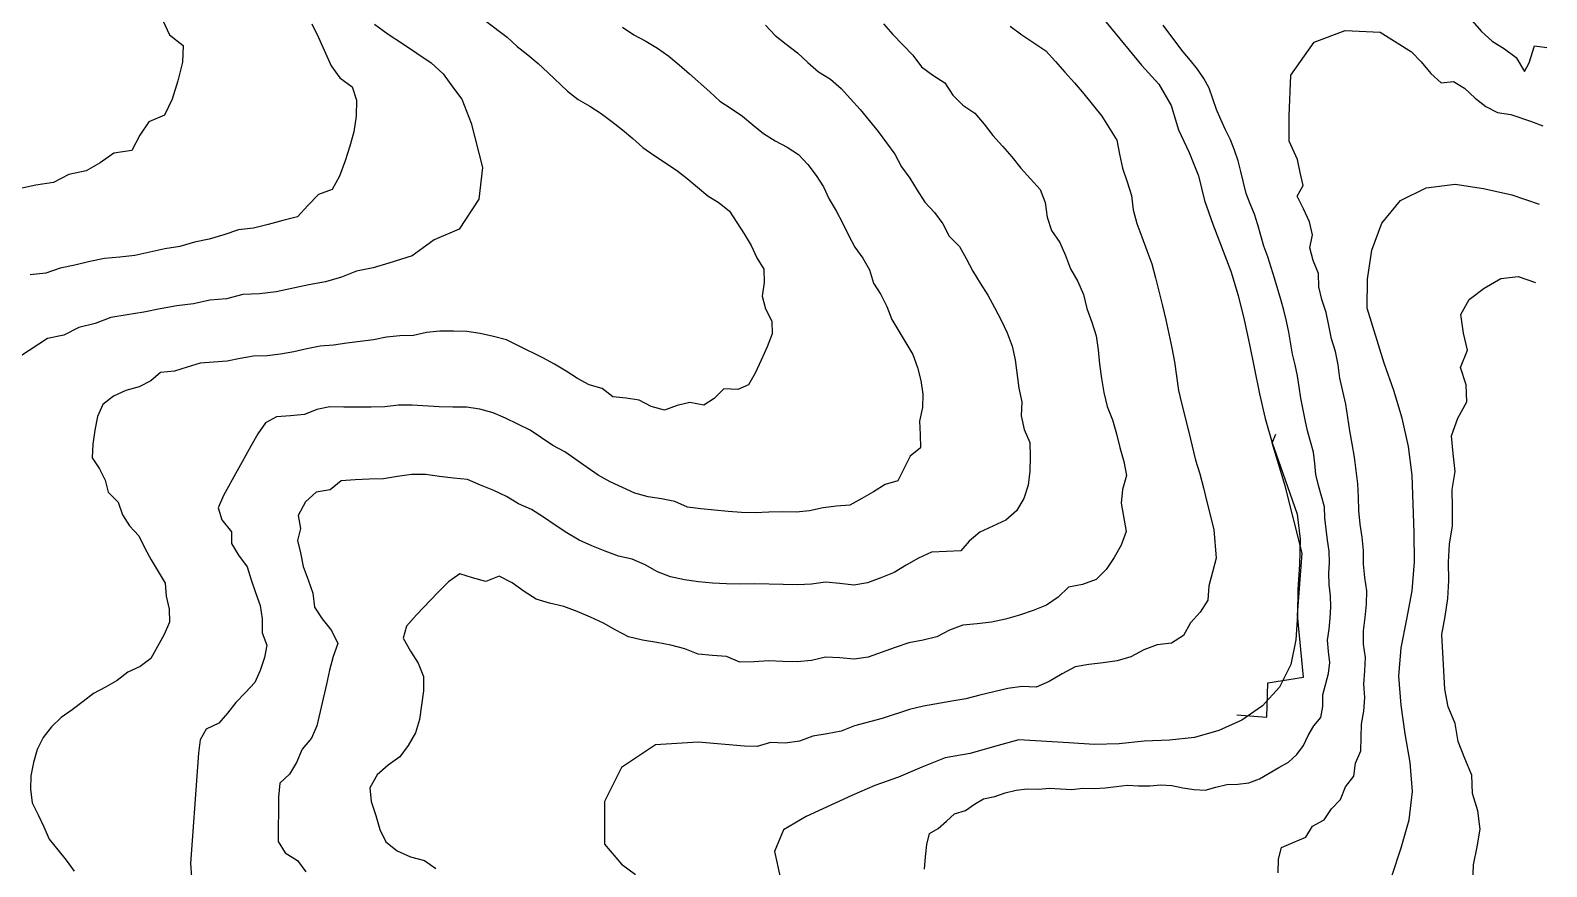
# Model space of a CAD drawing. Extents: x 2403 to 3303, y 1591 to 2515.
# Drawn here: x 2799.7 to 3297.1, y 1864.9 to 2139.1 of the extents above; entities that cross this region are included whole.
import ezdxf

# ---------------------------------------------------------------- set-up
doc = ezdxf.new("R2010")
doc.units = 0
doc.header["$MEASUREMENT"] = 0
doc.layers.add('TOPO', color=7, linetype='CONTINUOUS')

msp = doc.modelspace()

# ---------------------------------------------------------------- linework, layer by layer
at = {"layer": 'TOPO', "color": 0}
for p, q in [((3148.458, 2146.87, 460), (3164.198, 2127.703, 460)), ((2843.248, 2142.382, 540), (2845.423, 2137.694, 540)), ((2892.043, 2141.292, 530), (2894.249, 2136.769, 530)), ((2912.567, 2141.123, 520), (2917.072, 2137.921, 520)), ((2949.073, 2142.238, 510), (2956.154, 2136.871, 510)), ((2993.907, 2140.137, 500), (2997.696, 2137.688, 500)), ((3040.886, 2140.876, 490), (3044.067, 2137.484, 490)), ((3079.602, 2141.304, 480), (3082.675, 2137.751, 480)), ((3121.126, 2140.485, 470), (3124.939, 2137.714, 470)), ((3173.487, 2137.918, 450), (3171.272, 2140.839, 450)), ((3220.838, 2135.315, 440), (3231.019, 2139.133, 440)), ((3231.019, 2139.133, 440), (3242.473, 2138.497, 440)), ((3272.501, 2142.358, 450), (3275.677, 2138.799, 450)), ((3275.677, 2138.799, 450), (3279.164, 2135.547, 450)), ((2845.423, 2137.694, 540), (2849.895, 2134.131, 540)), ((2849.895, 2134.131, 540), (2849.688, 2128.666, 540)), ((2894.249, 2136.769, 530), (2898.374, 2127.559, 530)), ((2917.072, 2137.921, 520), (2921.759, 2134.82, 520)), ((2921.759, 2134.82, 520), (2931.195, 2128.471, 520)), ((2956.154, 2136.871, 510), (2959.376, 2133.841, 510)), ((2959.376, 2133.841, 510), (2962.891, 2131.159, 510)), ((2997.696, 2137.688, 500), (3001.651, 2135.599, 500)), ((3001.651, 2135.599, 500), (3005.455, 2133.254, 500)), ((3044.067, 2137.484, 490), (3047.645, 2134.571, 490)), ((3047.645, 2134.571, 490), (3051.341, 2131.782, 490)), ((3082.675, 2137.751, 480), (3089.207, 2130.954, 480)), ((3124.939, 2137.714, 470), (3132.757, 2132.376, 470)), ((3177.905, 2132.068, 450), (3173.487, 2137.918, 450)), ((3213.202, 2124.498, 440), (3220.838, 2135.315, 440)), ((3242.473, 2138.497, 440), (3252.786, 2132.151, 440)), ((3279.164, 2135.547, 450), (3283.206, 2133.094, 450)), ((3291.363, 2128.49, 450), (3293.032, 2134.037, 450)), ((3293.032, 2134.037, 450), (3297.076, 2133.559, 450)), ((2849.688, 2128.666, 540), (2848.082, 2122.644, 540)), ((2962.891, 2131.159, 510), (2966.277, 2128.316, 510)), ((3005.455, 2133.254, 500), (3009.141, 2130.709, 500)), ((3009.141, 2130.709, 500), (3012.595, 2127.885, 500)), ((3051.341, 2131.782, 490), (3054.745, 2128.622, 490)), ((3054.745, 2128.622, 490), (3058.259, 2125.583, 490)), ((3089.207, 2130.954, 480), (3092.064, 2127.161, 480)), ((3132.757, 2132.376, 470), (3135.926, 2128.927, 470)), ((3135.926, 2128.927, 470), (3139.069, 2125.417, 470)), ((3180.222, 2129.229, 450), (3177.905, 2132.068, 450)), ((3182.599, 2126.438, 450), (3180.222, 2129.229, 450)), ((3252.786, 2132.151, 440), (3255.948, 2128.796, 440)), ((3255.948, 2128.796, 440), (3259.13, 2125.026, 440)), ((3283.206, 2133.094, 450), (3287.073, 2130.208, 450)), ((3287.073, 2130.208, 450), (3289.793, 2125.692, 450)), ((2898.374, 2127.559, 530), (2901.198, 2123.606, 530)), ((2931.195, 2128.471, 520), (2935.109, 2124.844, 520)), ((2935.109, 2124.844, 520), (2938.558, 2120.21, 520)), ((2966.277, 2128.316, 510), (2969.504, 2125.277, 510)), ((2969.504, 2125.277, 510), (2975.945, 2119.192, 510)), ((3012.595, 2127.885, 500), (3015.897, 2124.875, 500)), ((3015.897, 2124.875, 500), (3022.602, 2118.969, 500)), ((3058.259, 2125.583, 490), (3062.224, 2123.181, 490)), ((3092.064, 2127.161, 480), (3095.8, 2124.405, 480)), ((3095.8, 2124.405, 480), (3099.704, 2121.886, 480)), ((3139.069, 2125.417, 470), (3142.243, 2121.939, 470)), ((3164.198, 2127.703, 460), (3169.844, 2121.552, 460)), ((3184.641, 2123.392, 450), (3182.599, 2126.438, 450)), ((3212.565, 2111.135, 440), (3213.202, 2124.498, 440)), ((3259.13, 2125.026, 440), (3262.48, 2121.977, 440)), ((3289.793, 2125.692, 450), (3291.363, 2128.49, 450)), ((2848.082, 2122.644, 540), (2846.209, 2116.634, 540)), ((2901.198, 2123.606, 530), (2905.325, 2120.665, 530)), ((2905.325, 2120.665, 530), (2906.731, 2116.213, 530)), ((2938.558, 2120.21, 520), (2941.31, 2116.541, 520)), ((2975.945, 2119.192, 510), (2979.397, 2116.469, 510)), ((3022.602, 2118.969, 500), (3025.862, 2115.938, 500)), ((3062.224, 2123.181, 490), (3065.631, 2120.074, 490)), ((3065.631, 2120.074, 490), (3068.783, 2116.639, 490)), ((3099.704, 2121.886, 480), (3102.286, 2117.9, 480)), ((3142.243, 2121.939, 470), (3145.22, 2118.291, 470)), ((3169.844, 2121.552, 460), (3173.906, 2114.54, 460)), ((3186.384, 2120.161, 450), (3184.641, 2123.392, 450)), ((3187.597, 2116.709, 450), (3186.384, 2120.161, 450)), ((3262.48, 2121.977, 440), (3266.571, 2122.39, 440)), ((3266.571, 2122.39, 440), (3270.169, 2120.171, 440)), ((3270.169, 2120.171, 440), (3273.573, 2116.898, 440)), ((2846.209, 2116.634, 540), (2843.754, 2111.281, 540)), ((2906.731, 2116.213, 530), (2906.601, 2111.003, 530)), ((2941.31, 2116.541, 520), (2944.291, 2108.745, 520)), ((2979.397, 2116.469, 510), (2983.258, 2114.303, 510)), ((2983.258, 2114.303, 510), (2986.952, 2111.872, 510)), ((3025.862, 2115.938, 500), (3029.636, 2113.527, 500)), ((3068.783, 2116.639, 490), (3071.871, 2113.143, 490)), ((3102.286, 2117.9, 480), (3105.591, 2114.615, 480)), ((3105.591, 2114.615, 480), (3109.546, 2111.99, 480)), ((3145.22, 2118.291, 470), (3151.197, 2111.028, 470)), ((3173.906, 2114.54, 460), (3176.273, 2106.559, 460)), ((3188.79, 2113.243, 450), (3187.597, 2116.709, 450)), ((3273.573, 2116.898, 440), (3277.121, 2114.189, 440)), ((3277.121, 2114.189, 440), (3280.944, 2112.237, 440)), ((2838.659, 2109.108, 540), (2835.604, 2104.74, 540)), ((2843.754, 2111.281, 540), (2838.659, 2109.108, 540)), ((2906.601, 2111.003, 530), (2905.886, 2105.914, 530)), ((2944.291, 2108.745, 520), (2948.03, 2094.208, 520)), ((2986.952, 2111.872, 510), (2990.499, 2109.228, 510)), ((2990.499, 2109.228, 510), (2993.984, 2106.504, 510)), ((3029.636, 2113.527, 500), (3033.365, 2111.055, 500)), ((3033.365, 2111.055, 500), (3036.739, 2108.125, 500)), ((3071.871, 2113.143, 490), (3074.866, 2109.594, 490)), ((3074.866, 2109.594, 490), (3077.77, 2105.981, 490)), ((3109.546, 2111.99, 480), (3112.548, 2108.423, 480)), ((3151.197, 2111.028, 470), (3156.066, 2103.168, 470)), ((3190.222, 2109.868, 450), (3188.79, 2113.243, 450)), ((3191.751, 2106.536, 450), (3190.222, 2109.868, 450)), ((3212.565, 2102.862, 440), (3212.565, 2111.135, 440)), ((3280.944, 2112.237, 440), (3285.315, 2111.551, 440)), ((3285.315, 2111.551, 440), (3291.774, 2109.404, 440)), ((3291.774, 2109.404, 440), (3295.866, 2107.871, 440)), ((2835.604, 2104.74, 540), (2833.076, 2099.761, 540)), ((2905.886, 2105.914, 530), (2904.569, 2101.137, 530)), ((2993.984, 2106.504, 510), (2997.363, 2103.65, 510)), ((3036.739, 2108.125, 500), (3040.255, 2105.361, 500)), ((3040.255, 2105.361, 500), (3043.993, 2102.915, 500)), ((3077.77, 2105.981, 490), (3083.284, 2098.505, 490)), ((3112.548, 2108.423, 480), (3115.417, 2104.679, 480)), ((3115.417, 2104.679, 480), (3118.602, 2101.21, 480)), ((3176.273, 2106.559, 460), (3179.844, 2099.084, 460)), ((3193.33, 2103.228, 450), (3191.751, 2106.536, 450)), ((2827.156, 2098.861, 540), (2822.625, 2095.748, 540)), ((2833.076, 2099.761, 540), (2827.156, 2098.861, 540)), ((2904.569, 2101.137, 530), (2903.013, 2096.327, 530)), ((2997.363, 2103.65, 510), (3000.665, 2100.71, 510)), ((3000.665, 2100.71, 510), (3004.282, 2098.172, 510)), ((3043.993, 2102.915, 500), (3047.957, 2100.802, 500)), ((3047.957, 2100.802, 500), (3051.729, 2098.444, 500)), ((3118.602, 2101.21, 480), (3121.651, 2097.62, 480)), ((3156.066, 2103.168, 470), (3156.997, 2098.524, 470)), ((3179.844, 2099.084, 460), (3182.897, 2091.452, 460)), ((3194.717, 2099.835, 450), (3193.33, 2103.228, 450)), ((3195.901, 2096.367, 450), (3194.717, 2099.835, 450)), ((3215.35, 2096.758, 440), (3212.565, 2102.862, 440)), ((2822.625, 2095.748, 540), (2818.004, 2093.056, 540)), ((2903.013, 2096.327, 530), (2901.127, 2091.371, 530)), ((2948.03, 2094.208, 520), (2946.813, 2083.75, 520)), ((3004.282, 2098.172, 510), (3011.663, 2093.289, 510)), ((3051.729, 2098.444, 500), (3054.75, 2095.159, 500)), ((3054.75, 2095.159, 500), (3057.437, 2091.592, 500)), ((3083.284, 2098.505, 490), (3085.468, 2094.419, 490)), ((3085.468, 2094.419, 490), (3088.246, 2090.695, 490)), ((3121.651, 2097.62, 480), (3124.62, 2093.977, 480)), ((3124.62, 2093.977, 480), (3127.731, 2090.422, 480)), ((3156.997, 2098.524, 470), (3157.967, 2093.915, 470)), ((3157.967, 2093.915, 470), (3159.503, 2089.502, 470)), ((3196.818, 2092.819, 450), (3195.901, 2096.367, 450)), ((3216.199, 2092.51, 440), (3215.35, 2096.758, 440)), ((2807.288, 2089.308, 540), (2801.59, 2088.346, 540)), ((2812.4, 2091.874, 540), (2807.288, 2089.308, 540)), ((2818.004, 2093.056, 540), (2812.4, 2091.874, 540)), ((2901.127, 2091.371, 530), (2898.718, 2086.966, 530)), ((3011.663, 2093.289, 510), (3015.129, 2090.547, 510)), ((3015.129, 2090.547, 510), (3018.529, 2087.716, 510)), ((3057.437, 2091.592, 500), (3059.91, 2087.882, 500)), ((3088.246, 2090.695, 490), (3090.637, 2086.742, 490)), ((3127.731, 2090.422, 480), (3130.981, 2086.976, 480)), ((3159.503, 2089.502, 470), (3160.869, 2085.018, 470)), ((3182.897, 2091.452, 460), (3184.855, 2083.403, 460)), ((3198.568, 2085.703, 450), (3196.818, 2092.819, 450)), ((3217.239, 2088.224, 440), (3216.199, 2092.51, 440)), ((2801.59, 2088.346, 540), (2795.949, 2087.207, 540)), ((2894.283, 2085.309, 530), (2890.805, 2081.753, 530)), ((2898.718, 2086.966, 530), (2894.283, 2085.309, 530)), ((3018.529, 2087.716, 510), (3021.927, 2084.88, 510)), ((3021.927, 2084.88, 510), (3025.713, 2082.553, 510)), ((3059.91, 2087.882, 500), (3061.777, 2083.805, 500)), ((3090.637, 2086.742, 490), (3093.11, 2082.825, 490)), ((3130.981, 2086.976, 480), (3132.639, 2082.672, 480)), ((3160.869, 2085.018, 470), (3161.441, 2080.338, 470)), ((3199.814, 2082.255, 450), (3198.568, 2085.703, 450)), ((3215.22, 2084.802, 440), (3217.239, 2088.224, 440)), ((3217.321, 2080.634, 440), (3215.22, 2084.802, 440)), ((3249.142, 2083.304, 430), (3257.554, 2087.56, 430)), ((3257.554, 2087.56, 430), (3267.016, 2088.735, 430)), ((3267.016, 2088.735, 430), (3276.404, 2087.236, 430)), ((3276.404, 2087.236, 430), (3285.69, 2085.228, 430)), ((3285.69, 2085.228, 430), (3294.657, 2082.184, 430)), ((2890.805, 2081.753, 530), (2887.399, 2077.997, 530)), ((2946.813, 2083.75, 520), (2940.416, 2073.904, 520)), ((3025.713, 2082.553, 510), (3029.09, 2079.877, 510)), ((3029.09, 2079.877, 510), (3031.445, 2076.1, 510)), ((3061.777, 2083.805, 500), (3064.046, 2079.974, 500)), ((3064.046, 2079.974, 500), (3066.163, 2076.055, 500)), ((3093.11, 2082.825, 490), (3096.334, 2079.426, 490)), ((3096.334, 2079.426, 490), (3099.073, 2075.741, 490)), ((3132.639, 2082.672, 480), (3133.254, 2077.917, 480)), ((3161.441, 2080.338, 470), (3162.668, 2075.816, 470)), ((3184.855, 2083.403, 460), (3187.581, 2075.599, 460)), ((3201.218, 2078.864, 450), (3199.814, 2082.255, 450)), ((3219.301, 2076.334, 440), (3217.321, 2080.634, 440)), ((3243.059, 2075.922, 430), (3249.142, 2083.304, 430)), ((2872.902, 2074.24, 530), (2867.964, 2073.681, 530)), ((2877.737, 2075.5, 530), (2872.902, 2074.24, 530)), ((2882.566, 2076.835, 530), (2877.737, 2075.5, 530)), ((2887.399, 2077.997, 530), (2882.566, 2076.835, 530)), ((2940.416, 2073.904, 520), (2932.138, 2070.45, 520)), ((3031.445, 2076.1, 510), (3033.905, 2072.374, 510)), ((3066.163, 2076.055, 500), (3068.036, 2071.982, 500)), ((3099.073, 2075.741, 490), (3101.124, 2071.635, 490)), ((3133.254, 2077.917, 480), (3134.703, 2073.552, 480)), ((3162.668, 2075.816, 470), (3164.305, 2071.388, 470)), ((3187.581, 2075.599, 460), (3193.439, 2060.134, 460)), ((3202.369, 2075.394, 450), (3201.218, 2078.864, 450)), ((3204.297, 2068.331, 450), (3202.369, 2075.394, 450)), ((3220.297, 2072.06, 440), (3219.301, 2076.334, 440)), ((3239.756, 2067.028, 430), (3243.059, 2075.922, 430)), ((2853.53, 2069.727, 530), (2848.727, 2068.322, 530)), ((2858.415, 2070.696, 530), (2853.53, 2069.727, 530)), ((2863.204, 2072.132, 530), (2858.415, 2070.696, 530)), ((2867.964, 2073.681, 530), (2863.204, 2072.132, 530)), ((2932.138, 2070.45, 520), (2925.029, 2065.176, 520)), ((3033.905, 2072.374, 510), (3036.141, 2068.578, 510)), ((3068.036, 2071.982, 500), (3070.194, 2068.058, 500)), ((3101.124, 2071.635, 490), (3104.45, 2068.325, 490)), ((3134.703, 2073.552, 480), (3137.347, 2069.589, 480)), ((3137.347, 2069.589, 480), (3139.288, 2065.31, 480)), ((3164.305, 2071.388, 470), (3165.93, 2066.957, 470)), ((3219.372, 2067.852, 440), (3220.297, 2072.06, 440)), ((2824.093, 2064.351, 530), (2819.235, 2063.347, 530)), ((2829.092, 2064.739, 530), (2824.093, 2064.351, 530)), ((2834.065, 2065.295, 530), (2829.092, 2064.739, 530)), ((2838.94, 2066.385, 530), (2834.065, 2065.295, 530)), ((2843.804, 2067.524, 530), (2838.94, 2066.385, 530)), ((2848.727, 2068.322, 530), (2843.804, 2067.524, 530)), ((2925.029, 2065.176, 520), (2917.271, 2062.846, 520)), ((3036.141, 2068.578, 510), (3037.991, 2064.562, 510)), ((3037.991, 2064.562, 510), (3040.366, 2060.795, 510)), ((3070.194, 2068.058, 500), (3072.806, 2064.436, 500)), ((3072.806, 2064.436, 500), (3074.949, 2060.579, 500)), ((3104.45, 2068.325, 490), (3106.649, 2064.283, 490)), ((3106.649, 2064.283, 490), (3108.873, 2060.211, 490)), ((3139.288, 2065.31, 480), (3140.926, 2060.902, 480)), ((3165.93, 2066.957, 470), (3167.541, 2062.533, 470)), ((3205.622, 2064.911, 450), (3204.297, 2068.331, 450)), ((3206.758, 2061.426, 450), (3205.622, 2064.911, 450)), ((3220.455, 2063.676, 440), (3219.372, 2067.852, 440)), ((3238.278, 2057.595, 430), (3239.756, 2067.028, 430)), ((2804.784, 2059.501, 530), (2799.691, 2058.937, 530)), ((2809.472, 2061.158, 530), (2804.784, 2059.501, 530)), ((2814.386, 2062.133, 530), (2809.472, 2061.158, 530)), ((2819.235, 2063.347, 530), (2814.386, 2062.133, 530)), ((2906.684, 2060.131, 520), (2901.783, 2058.181, 520)), ((2912.188, 2061.278, 520), (2906.684, 2060.131, 520)), ((2917.271, 2062.846, 520), (2912.188, 2061.278, 520)), ((3040.366, 2060.795, 510), (3040.428, 2056.498, 510)), ((3074.949, 2060.579, 500), (3076.298, 2056.235, 500)), ((3108.873, 2060.211, 490), (3111.319, 2056.265, 490)), ((3140.926, 2060.902, 480), (3143.262, 2056.791, 480)), ((3167.541, 2062.533, 470), (3168.752, 2057.984, 470)), ((3193.439, 2060.134, 460), (3195.886, 2052.239, 460)), ((3207.8, 2057.912, 450), (3206.758, 2061.426, 450)), ((3222.187, 2059.466, 440), (3220.455, 2063.676, 440)), ((3222.375, 2055.092, 440), (3222.187, 2059.466, 440)), ((2891.056, 2055.732, 520), (2880.333, 2053.357, 520)), ((2896.558, 2056.646, 520), (2891.056, 2055.732, 520)), ((2901.783, 2058.181, 520), (2896.558, 2056.646, 520)), ((3040.428, 2056.498, 510), (3039.762, 2051.996, 510)), ((3076.298, 2056.235, 500), (3078.689, 2052.54, 500)), ((3111.319, 2056.265, 490), (3113.744, 2052.308, 490)), ((3143.262, 2056.791, 480), (3145.192, 2052.531, 480)), ((3168.752, 2057.984, 470), (3171.027, 2048.837, 470)), ((3209.84, 2050.871, 450), (3207.8, 2057.912, 450)), ((3223.288, 2050.838, 440), (3222.375, 2055.092, 440)), ((3238.167, 2048.084, 430), (3238.278, 2057.595, 430)), ((3271.617, 2050.924, 420), (3276.623, 2054.613, 420)), ((3276.623, 2054.613, 420), (3282.037, 2057.725, 420)), ((3282.037, 2057.725, 420), (3287.725, 2058.456, 420)), ((3287.725, 2058.456, 420), (3293.448, 2056.496, 420)), ((2853.24, 2049.441, 520), (2847.768, 2048.841, 520)), ((2858.59, 2050.667, 520), (2853.24, 2049.441, 520)), ((2864.081, 2051.147, 520), (2858.59, 2050.667, 520)), ((2869.393, 2052.511, 520), (2864.081, 2051.147, 520)), ((2874.882, 2052.783, 520), (2869.393, 2052.511, 520)), ((2880.333, 2053.357, 520), (2874.882, 2052.783, 520)), ((3039.762, 2051.996, 510), (3040.858, 2047.798, 510)), ((3078.689, 2052.54, 500), (3080.634, 2048.546, 500)), ((3113.744, 2052.308, 490), (3116.005, 2048.255, 490)), ((3145.192, 2052.531, 480), (3146.266, 2047.936, 480)), ((3195.886, 2052.239, 460), (3197.909, 2044.223, 460)), ((3210.907, 2047.365, 450), (3209.84, 2050.871, 450)), ((3224.778, 2046.649, 440), (3223.288, 2050.838, 440)), ((3268.933, 2045.929, 420), (3271.617, 2050.924, 420)), ((2826.149, 2044.983, 520), (2820.98, 2043.068, 520)), ((2831.55, 2045.862, 520), (2826.149, 2044.983, 520)), ((2836.986, 2046.704, 520), (2831.55, 2045.862, 520)), ((2842.364, 2047.851, 520), (2836.986, 2046.704, 520)), ((2847.768, 2048.841, 520), (2842.364, 2047.851, 520)), ((3040.858, 2047.798, 510), (3042.99, 2043.785, 510)), ((3080.634, 2048.546, 500), (3082.309, 2044.362, 500)), ((3082.309, 2044.362, 500), (3084.595, 2040.524, 500)), ((3116.005, 2048.255, 490), (3118.168, 2044.148, 490)), ((3118.168, 2044.148, 490), (3120.11, 2039.938, 490)), ((3146.266, 2047.936, 480), (3147.869, 2043.512, 480)), ((3171.027, 2048.837, 470), (3172.186, 2044.274, 470)), ((3172.186, 2044.274, 470), (3173.159, 2039.664, 470)), ((3197.909, 2044.223, 460), (3199.61, 2036.132, 460)), ((3211.792, 2043.81, 450), (3210.907, 2047.365, 450)), ((3225.579, 2042.314, 440), (3224.778, 2046.649, 440)), ((3243.826, 2030.024, 430), (3238.167, 2048.084, 430)), ((3269.765, 2039.834, 420), (3268.933, 2045.929, 420)), ((2810.725, 2039.225, 520), (2805.352, 2038.058, 520)), ((2815.677, 2041.658, 520), (2810.725, 2039.225, 520)), ((2820.98, 2043.068, 520), (2815.677, 2041.658, 520)), ((2929.698, 2040.061, 510), (2925.388, 2039.037, 510)), ((2934.081, 2040.472, 510), (2929.698, 2040.061, 510)), ((2938.517, 2040.461, 510), (2934.081, 2040.472, 510)), ((2942.954, 2040.447, 510), (2938.517, 2040.461, 510)), ((2947.299, 2039.778, 510), (2942.954, 2040.447, 510)), ((2951.605, 2038.709, 510), (2947.299, 2039.778, 510)), ((3043.057, 2039.626, 510), (3041.397, 2035.338, 510)), ((3042.99, 2043.785, 510), (3043.057, 2039.626, 510)), ((3084.595, 2040.524, 500), (3086.909, 2036.704, 500)), ((3120.11, 2039.938, 490), (3121.717, 2035.582, 490)), ((3147.869, 2043.512, 480), (3149.282, 2039.028, 480)), ((3173.159, 2039.664, 470), (3174.147, 2035.057, 470)), ((3212.499, 2040.213, 450), (3211.792, 2043.81, 450)), ((3213.762, 2032.993, 450), (3212.499, 2040.213, 450)), ((3226.497, 2038.025, 440), (3225.579, 2042.314, 440)), ((3271.095, 2034.225, 420), (3269.765, 2039.834, 420)), ((2805.352, 2038.058, 520), (2796.482, 2032.309, 520)), ((2890.441, 2034.665, 510), (2886.111, 2033.767, 510)), ((2894.771, 2035.589, 510), (2890.441, 2034.665, 510)), ((2899.18, 2035.906, 510), (2894.771, 2035.589, 510)), ((2903.539, 2036.54, 510), (2899.18, 2035.906, 510)), ((2912.255, 2037.659, 510), (2903.539, 2036.54, 510)), ((2916.591, 2038.561, 510), (2912.255, 2037.659, 510)), ((2920.971, 2038.998, 510), (2916.591, 2038.561, 510)), ((2925.388, 2039.037, 510), (2920.971, 2038.998, 510)), ((2955.886, 2037.663, 510), (2951.605, 2038.709, 510)), ((2959.848, 2035.709, 510), (2955.886, 2037.663, 510)), ((2967.788, 2031.772, 510), (2959.848, 2035.709, 510)), ((3041.397, 2035.338, 510), (3039.478, 2031.038, 510)), ((3086.909, 2036.704, 500), (3089.148, 2032.834, 500)), ((3121.717, 2035.582, 490), (3122.698, 2031.059, 490)), ((3149.282, 2039.028, 480), (3150.009, 2034.373, 480)), ((3150.009, 2034.373, 480), (3150.428, 2029.684, 480)), ((3174.147, 2035.057, 470), (3174.956, 2030.42, 470)), ((3199.61, 2036.132, 460), (3202.899, 2019.927, 460)), ((3227.765, 2033.807, 440), (3226.497, 2038.025, 440)), ((3268.802, 2028.604, 420), (3271.095, 2034.225, 420)), ((2855.399, 2029.967, 510), (2851.213, 2028.753, 510)), ((2859.853, 2030.314, 510), (2855.399, 2029.967, 510)), ((2864.271, 2030.708, 510), (2859.853, 2030.314, 510)), ((2868.612, 2031.504, 510), (2864.271, 2030.708, 510)), ((2872.943, 2032.323, 510), (2868.612, 2031.504, 510)), ((2877.372, 2032.457, 510), (2872.943, 2032.323, 510)), ((2881.765, 2032.923, 510), (2877.372, 2032.457, 510)), ((2886.111, 2033.767, 510), (2881.765, 2032.923, 510)), ((2971.678, 2029.674, 510), (2967.788, 2031.772, 510)), ((2975.489, 2027.424, 510), (2971.678, 2029.674, 510)), ((3039.478, 2031.038, 510), (3037.495, 2026.787, 510)), ((3089.148, 2032.834, 500), (3090.695, 2028.642, 500)), ((3122.698, 2031.059, 490), (3123.94, 2021.858, 490)), ((3150.428, 2029.684, 480), (3151.093, 2025.024, 480)), ((3174.956, 2030.42, 470), (3176.339, 2021.101, 470)), ((3214.566, 2029.416, 450), (3213.762, 2032.993, 450)), ((3215.377, 2025.841, 450), (3214.566, 2029.416, 450)), ((3228.681, 2029.495, 440), (3227.765, 2033.807, 440)), ((3229.215, 2025.115, 440), (3228.681, 2029.495, 440)), ((3246.941, 2021.057, 430), (3243.826, 2030.024, 430)), ((2839.26, 2024.227, 510), (2835.419, 2022.285, 510)), ((2842.452, 2026.927, 510), (2839.26, 2024.227, 510)), ((2846.995, 2027.356, 510), (2842.452, 2026.927, 510)), ((2851.213, 2028.753, 510), (2846.995, 2027.356, 510)), ((2979.178, 2024.963, 510), (2975.489, 2027.424, 510)), ((2983.074, 2022.918, 510), (2979.178, 2024.963, 510)), ((3037.495, 2026.787, 510), (3035.293, 2022.918, 510)), ((3090.695, 2028.642, 500), (3091.842, 2024.315, 500)), ((3091.842, 2024.315, 500), (3092.503, 2019.902, 500)), ((3151.093, 2025.024, 480), (3151.843, 2020.362, 480)), ((3215.85, 2022.208, 450), (3215.377, 2025.841, 450)), ((3231.166, 2016.577, 440), (3229.215, 2025.115, 440)), ((3270.715, 2022.912, 420), (3268.802, 2028.604, 420)), ((2827.062, 2019.215, 510), (2823.521, 2016.503, 510)), ((2831.068, 2021.067, 510), (2827.062, 2019.215, 510)), ((2835.419, 2022.285, 510), (2831.068, 2021.067, 510)), ((2987.274, 2021.681, 510), (2983.074, 2022.918, 510)), ((2990.822, 2018.93, 510), (2987.274, 2021.681, 510)), ((3027.188, 2021.548, 510), (3023.997, 2018.433, 510)), ((3031.754, 2021.426, 510), (3027.188, 2021.548, 510)), ((3035.293, 2022.918, 510), (3031.754, 2021.426, 510)), ((3092.503, 2019.902, 500), (3092.367, 2015.452, 500)), ((3123.94, 2021.858, 490), (3124.987, 2017.319, 490)), ((3151.843, 2020.362, 480), (3152.899, 2015.786, 480)), ((3176.339, 2021.101, 470), (3177.424, 2016.518, 470)), ((3202.899, 2019.927, 460), (3204.724, 2011.861, 460)), ((3216.406, 2018.592, 450), (3215.85, 2022.208, 450)), ((3249.714, 2011.995, 430), (3246.941, 2021.057, 430)), ((3270.908, 2017.379, 420), (3270.715, 2022.912, 420)), ((2823.521, 2016.503, 510), (2821.745, 2012.534, 510)), ((2893.701, 2014.876, 500), (2889.705, 2013.149, 500)), ((2897.926, 2015.736, 500), (2893.701, 2014.876, 500)), ((2902.551, 2015.567, 500), (2897.926, 2015.736, 500)), ((2907.092, 2015.581, 500), (2902.551, 2015.567, 500)), ((2911.565, 2015.573, 500), (2907.092, 2015.581, 500)), ((2916.029, 2015.693, 500), (2911.565, 2015.573, 500)), ((2920.463, 2016.206, 500), (2916.029, 2015.693, 500)), ((2924.939, 2016.278, 500), (2920.463, 2016.206, 500)), ((2933.852, 2015.685, 500), (2924.939, 2016.278, 500)), ((2938.321, 2015.613, 500), (2933.852, 2015.685, 500)), ((2942.792, 2015.547, 500), (2938.321, 2015.613, 500)), ((2947.216, 2014.897, 500), (2942.792, 2015.547, 500)), ((2951.543, 2013.771, 500), (2947.216, 2014.897, 500)), ((2995.142, 2018.545, 510), (2990.822, 2018.93, 510)), ((2999.426, 2017.859, 510), (2995.142, 2018.545, 510)), ((3003.407, 2015.755, 510), (2999.426, 2017.859, 510)), ((3007.769, 2014.655, 510), (3003.407, 2015.755, 510)), ((3011.851, 2016.103, 510), (3007.769, 2014.655, 510)), ((3016.084, 2017.081, 510), (3011.851, 2016.103, 510)), ((3020.6, 2016.226, 510), (3016.084, 2017.081, 510)), ((3023.997, 2018.433, 510), (3020.6, 2016.226, 510)), ((3092.367, 2015.452, 500), (3091.411, 2010.954, 500)), ((3124.987, 2017.319, 490), (3124.75, 2012.698, 490)), ((3152.899, 2015.786, 480), (3154.69, 2011.429, 480)), ((3177.424, 2016.518, 470), (3179.672, 2007.369, 470)), ((3217.866, 2011.409, 450), (3216.406, 2018.592, 450)), ((3231.877, 2012.235, 440), (3231.166, 2016.577, 440)), ((3267.891, 2011.934, 420), (3270.908, 2017.379, 420)), ((2821.745, 2012.534, 510), (2820.888, 2008.012, 510)), ((2876.871, 2010.485, 500), (2874.374, 2006.794, 500)), ((2880.494, 2012.389, 500), (2876.871, 2010.485, 500)), ((2885.073, 2012.785, 500), (2880.494, 2012.389, 500)), ((2889.705, 2013.149, 500), (2885.073, 2012.785, 500)), ((2955.623, 2011.97, 500), (2951.543, 2013.771, 500)), ((2959.651, 2010.02, 500), (2955.623, 2011.97, 500)), ((2963.656, 2008.065, 500), (2959.651, 2010.02, 500)), ((3091.411, 2010.954, 500), (3091.62, 2006.629, 500)), ((3124.75, 2012.698, 490), (3125.755, 2008.308, 490)), ((3154.69, 2011.429, 480), (3155.955, 2006.899, 480)), ((3204.724, 2011.861, 460), (3207.029, 2003.93, 460)), ((3218.59, 2007.829, 450), (3217.866, 2011.409, 450)), ((3232.468, 2007.863, 440), (3231.877, 2012.235, 440)), ((3251.75, 2002.715, 430), (3249.714, 2011.995, 430)), ((3265.907, 2006.209, 420), (3267.891, 2011.934, 420)), ((2820.888, 2008.012, 510), (2820.224, 2003.435, 510)), ((2874.374, 2006.794, 500), (2872.077, 2002.788, 500)), ((2967.357, 2005.544, 500), (2963.656, 2008.065, 500)), ((2971.08, 2003.061, 500), (2967.357, 2005.544, 500)), ((3091.62, 2006.629, 500), (3091.674, 2002.229, 500)), ((3125.755, 2008.308, 490), (3127.508, 2003.98, 490)), ((3155.955, 2006.899, 480), (3157.048, 2002.328, 480)), ((3179.672, 2007.369, 470), (3180.753, 2002.783, 470)), ((3207.029, 2003.93, 460), (3208.253, 2006.744, 460)), ((3220.619, 2000.801, 450), (3218.59, 2007.829, 450)), ((3233.237, 2003.529, 440), (3232.468, 2007.863, 440)), ((3266.396, 2000.376, 420), (3265.907, 2006.209, 420)), ((2820.224, 2003.435, 510), (2820.069, 1999.01, 510)), ((2872.077, 2002.788, 500), (2863.095, 1986.575, 500)), ((2975.028, 2000.994, 500), (2971.08, 2003.061, 500)), ((2982.318, 1995.81, 500), (2975.028, 2000.994, 500)), ((3088.288, 1999.495, 500), (3086.219, 1995.366, 500)), ((3091.674, 2002.229, 500), (3088.288, 1999.495, 500)), ((3127.508, 2003.98, 490), (3127.716, 1999.352, 490)), ((3127.716, 1999.352, 490), (3127.511, 1994.656, 490)), ((3157.048, 2002.328, 480), (3158.445, 1997.788, 480)), ((3180.753, 2002.783, 470), (3181.893, 1998.211, 470)), ((3207.029, 2003.93, 460), (3209.768, 1996.124, 460)), ((3211.259, 1989.836, 460), (3207.029, 2003.93, 460)), ((3221.024, 1997.146, 450), (3220.619, 2000.801, 450)), ((3234.058, 1999.203, 440), (3233.237, 2003.529, 440)), ((3253.002, 1993.323, 430), (3251.75, 2002.715, 430)), ((3267.013, 1994.49, 420), (3266.396, 2000.376, 420)), ((2820.069, 1999.01, 510), (2822.458, 1995.421, 510)), ((2822.458, 1995.421, 510), (2824.253, 1991.703, 510)), ((2986.001, 1993.272, 500), (2982.318, 1995.81, 500)), ((3086.219, 1995.366, 500), (3084.299, 1991.416, 500)), ((3127.511, 1994.656, 490), (3127.061, 1989.998, 490)), ((3158.445, 1997.788, 480), (3159.29, 1993.22, 480)), ((3181.893, 1998.211, 470), (3183.265, 1993.707, 470)), ((3209.768, 1996.124, 460), (3215.223, 1980.532, 460)), ((3221.373, 1993.488, 450), (3221.024, 1997.146, 450)), ((3234.639, 1994.837, 440), (3234.058, 1999.203, 440)), ((3235.114, 1990.457, 440), (3234.639, 1994.837, 440)), ((3266.031, 1988.558, 420), (3267.013, 1994.49, 420)), ((2824.253, 1991.703, 510), (2825.258, 1987.762, 510)), ((2901.666, 1991.478, 490), (2898.083, 1988.489, 490)), ((2906.285, 1991.774, 490), (2901.666, 1991.478, 490)), ((2910.913, 1992.003, 490), (2906.285, 1991.774, 490)), ((2915.544, 1992.13, 490), (2910.913, 1992.003, 490)), ((2920.128, 1992.849, 490), (2915.544, 1992.13, 490)), ((2924.715, 1993.555, 490), (2920.128, 1992.849, 490)), ((2929.354, 1993.507, 490), (2924.715, 1993.555, 490)), ((2933.946, 1992.802, 490), (2929.354, 1993.507, 490)), ((2938.549, 1992.298, 490), (2933.946, 1992.802, 490)), ((2943.165, 1991.902, 490), (2938.549, 1992.298, 490)), ((2947.421, 1990.068, 490), (2943.165, 1991.902, 490)), ((2951.728, 1988.313, 490), (2947.421, 1990.068, 490)), ((2989.928, 1991.153, 500), (2986.001, 1993.272, 500)), ((2993.964, 1989.229, 500), (2989.928, 1991.153, 500)), ((3080.125, 1990.179, 500), (3076.316, 1987.841, 500)), ((3084.299, 1991.416, 500), (3080.125, 1990.179, 500)), ((3127.061, 1989.998, 490), (3125.573, 1985.595, 490)), ((3159.29, 1993.22, 480), (3157.961, 1988.641, 480)), ((3183.265, 1993.707, 470), (3184.495, 1989.163, 470)), ((3216.895, 1967.667, 460), (3211.259, 1989.836, 460)), ((3222.185, 1989.937, 450), (3221.373, 1993.488, 450)), ((3224.214, 1982.955, 450), (3222.185, 1989.937, 450)), ((3235.35, 1986.062, 440), (3235.114, 1990.457, 440)), ((3253.581, 1974.342, 430), (3253.002, 1993.323, 430)), ((2825.258, 1987.762, 510), (2828.536, 1984.452, 510)), ((2828.536, 1984.452, 510), (2830.008, 1980.278, 510)), ((2863.095, 1986.575, 500), (2861.394, 1982.538, 500)), ((2889.98, 1984.582, 490), (2887.546, 1980.096, 490)), ((2893.505, 1987.711, 490), (2889.98, 1984.582, 490)), ((2898.083, 1988.489, 490), (2893.505, 1987.711, 490)), ((2955.862, 1986.245, 490), (2951.728, 1988.313, 490)), ((2959.847, 1983.88, 490), (2955.862, 1986.245, 490)), ((2998.051, 1987.412, 500), (2993.964, 1989.229, 500)), ((3002.345, 1986.197, 500), (2998.051, 1987.412, 500)), ((3006.794, 1985.485, 500), (3002.345, 1986.197, 500)), ((3011.179, 1984.609, 500), (3006.794, 1985.485, 500)), ((3015.242, 1982.839, 500), (3011.179, 1984.609, 500)), ((3072.48, 1985.588, 500), (3068.517, 1983.452, 500)), ((3076.316, 1987.841, 500), (3072.48, 1985.588, 500)), ((3125.573, 1985.595, 490), (3123.172, 1981.545, 490)), ((3157.961, 1988.641, 480), (3157.489, 1984.077, 480)), ((3184.495, 1989.163, 470), (3185.587, 1984.578, 470)), ((3185.587, 1984.578, 470), (3187.912, 1975.493, 470)), ((3235.506, 1981.659, 440), (3235.35, 1986.062, 440)), ((3266.16, 1982.589, 420), (3266.031, 1988.558, 420)), ((2830.008, 1980.278, 510), (2832.302, 1976.659, 510)), ((2861.394, 1982.538, 500), (2862.535, 1978.6, 500)), ((2887.546, 1980.096, 490), (2888.365, 1975.795, 490)), ((2964.106, 1982.018, 490), (2959.847, 1983.88, 490)), ((2968.004, 1979.524, 490), (2964.106, 1982.018, 490)), ((2971.826, 1976.88, 490), (2968.004, 1979.524, 490)), ((3019.691, 1982.231, 500), (3015.242, 1982.839, 500)), ((3028.574, 1981.347, 500), (3019.691, 1982.231, 500)), ((3033.024, 1981.005, 500), (3028.574, 1981.347, 500)), ((3037.489, 1980.975, 500), (3033.024, 1981.005, 500)), ((3041.955, 1981.109, 500), (3037.489, 1980.975, 500)), ((3046.421, 1981.239, 500), (3041.955, 1981.109, 500)), ((3050.893, 1981.199, 500), (3046.421, 1981.239, 500)), ((3055.329, 1981.588, 500), (3050.893, 1981.199, 500)), ((3059.725, 1982.53, 500), (3055.329, 1981.588, 500)), ((3064.146, 1983.09, 500), (3059.725, 1982.53, 500)), ((3068.517, 1983.452, 500), (3064.146, 1983.09, 500)), ((3123.172, 1981.545, 490), (3119.725, 1978.574, 490)), ((3157.489, 1984.077, 480), (3159.111, 1974.83, 480)), ((3215.223, 1980.532, 460), (3216.178, 1972.305, 460)), ((3224.341, 1979.275, 450), (3224.214, 1982.955, 450)), ((3235.898, 1977.275, 440), (3235.506, 1981.659, 440)), ((3266.135, 1976.635, 420), (3266.16, 1982.589, 420)), ((2832.302, 1976.659, 510), (2835.284, 1973.36, 510)), ((2862.535, 1978.6, 500), (2865.729, 1974.752, 500)), ((2865.729, 1974.752, 500), (2865.688, 1970.915, 500)), ((2888.365, 1975.795, 490), (2887.313, 1971.82, 490)), ((2975.72, 1974.353, 490), (2971.826, 1976.88, 490)), ((3111.11, 1974.554, 490), (3107.714, 1971.602, 490)), ((3115.423, 1976.553, 490), (3111.11, 1974.554, 490)), ((3119.725, 1978.574, 490), (3115.423, 1976.553, 490)), ((3159.111, 1974.83, 480), (3157.561, 1970.374, 480)), ((3187.912, 1975.493, 470), (3188.655, 1966.102, 470)), ((3224.739, 1975.633, 450), (3224.341, 1979.275, 450)), ((3225.235, 1972.003, 450), (3224.739, 1975.633, 450)), ((3236.566, 1972.916, 440), (3235.898, 1977.275, 440)), ((3265.224, 1970.718, 420), (3266.135, 1976.635, 420)), ((2835.284, 1973.36, 510), (2837.243, 1969.387, 510)), ((2865.688, 1970.915, 500), (2868.06, 1967.113, 500)), ((2887.313, 1971.82, 490), (2888.333, 1967.83, 490)), ((2979.72, 1972.013, 490), (2975.72, 1974.353, 490)), ((2983.938, 1970.073, 490), (2979.72, 1972.013, 490)), ((2988.244, 1968.322, 490), (2983.938, 1970.073, 490)), ((3107.714, 1971.602, 490), (3104.971, 1968.483, 490)), ((3157.561, 1970.374, 480), (3155.171, 1966.327, 480)), ((3216.178, 1972.305, 460), (3216.019, 1964.038, 460)), ((3225.706, 1968.368, 450), (3225.235, 1972.003, 450)), ((3236.987, 1968.542, 440), (3236.566, 1972.916, 440)), ((3253.735, 1964.843, 430), (3253.581, 1974.342, 430)), ((3264.87, 1964.768, 420), (3265.224, 1970.718, 420)), ((2837.243, 1969.387, 510), (2839.389, 1965.522, 510)), ((2839.389, 1965.522, 510), (2841.619, 1961.702, 510)), ((2868.06, 1967.113, 500), (2870.875, 1963.222, 500)), ((2888.333, 1967.83, 490), (2889.205, 1963.316, 490)), ((2992.607, 1966.746, 490), (2988.244, 1968.322, 490)), ((2997.149, 1965.761, 490), (2992.607, 1966.746, 490)), ((3001.367, 1963.928, 490), (2997.149, 1965.761, 490)), ((3091.052, 1966.108, 490), (3087.03, 1963.749, 490)), ((3095.287, 1967.996, 490), (3091.052, 1966.108, 490)), ((3100.185, 1968.287, 490), (3095.287, 1967.996, 490)), ((3104.971, 1968.483, 490), (3100.185, 1968.287, 490)), ((3155.171, 1966.327, 480), (3152.59, 1962.335, 480)), ((3188.655, 1966.102, 470), (3187.449, 1961.532, 470)), ((3215.353, 1947.528, 460), (3216.895, 1967.667, 460)), ((3225.597, 1961.05, 450), (3225.893, 1964.708, 450)), ((3225.893, 1964.708, 450), (3225.706, 1968.368, 450)), ((3237.024, 1964.138, 440), (3236.987, 1968.542, 440)), ((3252.91, 1955.42, 430), (3253.735, 1964.843, 430)), ((3264.937, 1958.785, 420), (3264.87, 1964.768, 420)), ((2841.619, 1961.702, 510), (2843.929, 1957.898, 510)), ((2870.875, 1963.222, 500), (2872.157, 1959.021, 500)), ((2889.205, 1963.316, 490), (2890.82, 1958.966, 490)), ((2940.609, 1960.97, 480), (2936.941, 1958.355, 480)), ((2944.772, 1959.613, 480), (2940.609, 1960.97, 480)), ((2949.159, 1958.416, 480), (2944.772, 1959.613, 480)), ((2953.486, 1960.131, 480), (2949.159, 1958.416, 480)), ((2957.77, 1957.995, 480), (2953.486, 1960.131, 480)), ((3005.391, 1961.556, 490), (3001.367, 1963.928, 490)), ((3009.71, 1959.953, 490), (3005.391, 1961.556, 490)), ((3014.266, 1958.989, 490), (3009.71, 1959.953, 490)), ((3078.718, 1959.575, 490), (3074.324, 1957.984, 490)), ((3083.014, 1961.425, 490), (3078.718, 1959.575, 490)), ((3087.03, 1963.749, 490), (3083.014, 1961.425, 490)), ((3152.59, 1962.335, 480), (3149.31, 1959.062, 480)), ((3187.449, 1961.532, 470), (3186.254, 1956.988, 470)), ((3216.019, 1964.038, 460), (3215.42, 1955.794, 460)), ((3225.735, 1957.403, 450), (3225.597, 1961.05, 450)), ((3237.448, 1959.746, 440), (3237.024, 1964.138, 440)), ((3238.084, 1955.364, 440), (3237.448, 1959.746, 440)), ((2843.929, 1957.898, 510), (2844.343, 1953.616, 510)), ((2872.157, 1959.021, 500), (2873.625, 1954.803, 500)), ((2873.625, 1954.803, 500), (2875.116, 1950.591, 500)), ((2890.82, 1958.966, 490), (2892.364, 1954.595, 490)), ((2892.364, 1954.595, 490), (2892.967, 1950.032, 490)), ((2933.385, 1954.832, 480), (2926.355, 1947.514, 480)), ((2936.941, 1958.355, 480), (2933.385, 1954.832, 480)), ((2961.74, 1955.165, 480), (2957.77, 1957.995, 480)), ((2965.65, 1952.619, 480), (2961.74, 1955.165, 480)), ((3018.865, 1958.265, 490), (3014.266, 1958.989, 490)), ((3023.485, 1957.857, 490), (3018.865, 1958.265, 490)), ((3028.121, 1957.635, 490), (3023.485, 1957.857, 490)), ((3032.76, 1957.556, 490), (3028.121, 1957.635, 490)), ((3037.399, 1957.651, 490), (3032.76, 1957.556, 490)), ((3046.69, 1957.434, 490), (3037.399, 1957.651, 490)), ((3051.334, 1957.336, 490), (3046.69, 1957.434, 490)), ((3055.954, 1957.568, 490), (3051.334, 1957.336, 490)), ((3060.543, 1958.164, 490), (3055.954, 1957.568, 490)), ((3065.189, 1957.725, 490), (3060.543, 1958.164, 490)), ((3069.824, 1957.26, 490), (3065.189, 1957.725, 490)), ((3074.324, 1957.984, 490), (3069.824, 1957.26, 490)), ((3140.244, 1956.611, 480), (3136.861, 1953.315, 480)), ((3144.844, 1957.409, 480), (3140.244, 1956.611, 480)), ((3149.31, 1959.062, 480), (3144.844, 1957.409, 480)), ((3186.254, 1956.988, 470), (3185.971, 1952.284, 470)), ((3215.42, 1955.794, 460), (3215.353, 1947.528, 460)), ((3226.201, 1953.76, 450), (3225.735, 1957.403, 450)), ((3237.946, 1951.006, 440), (3238.084, 1955.364, 440)), ((3251.182, 1946.068, 430), (3252.91, 1955.42, 430)), ((3264.702, 1952.817, 420), (3264.937, 1958.785, 420)), ((2844.343, 1953.616, 510), (2845.305, 1949.374, 510)), ((2875.116, 1950.591, 500), (2875.815, 1946.158, 500)), ((2892.967, 1950.032, 490), (2895.438, 1946.203, 490)), ((2970.071, 1951.281, 480), (2965.65, 1952.619, 480)), ((2974.693, 1950.278, 480), (2970.071, 1951.281, 480)), ((2979.102, 1948.617, 480), (2974.693, 1950.278, 480)), ((3133, 1950.643, 480), (3128.603, 1948.873, 480)), ((3136.861, 1953.315, 480), (3133, 1950.643, 480)), ((3185.971, 1952.284, 470), (3183.46, 1948.406, 470)), ((3226.093, 1946.434, 450), (3226.249, 1950.099, 450)), ((3226.249, 1950.099, 450), (3226.201, 1953.76, 450)), ((3237.554, 1946.621, 440), (3237.946, 1951.006, 440)), ((3263.816, 1946.913, 420), (3264.702, 1952.817, 420)), ((2845.399, 1945.102, 510), (2843.594, 1941, 510)), ((2845.305, 1949.374, 510), (2845.399, 1945.102, 510)), ((2875.815, 1946.158, 500), (2875.765, 1941.568, 500)), ((2895.438, 1946.203, 490), (2898.545, 1942.326, 490)), ((2926.355, 1947.514, 480), (2923.159, 1943.809, 480)), ((2983.433, 1946.761, 480), (2979.102, 1948.617, 480)), ((2987.677, 1944.729, 480), (2983.433, 1946.761, 480)), ((2991.812, 1942.435, 480), (2987.677, 1944.729, 480)), ((3115.014, 1945.058, 480), (3110.314, 1944.511, 480)), ((3119.618, 1946.044, 480), (3115.014, 1945.058, 480)), ((3124.134, 1947.35, 480), (3119.618, 1946.044, 480)), ((3128.603, 1948.873, 480), (3124.134, 1947.35, 480)), ((3180.235, 1944.834, 470), (3177.917, 1940.757, 470)), ((3183.46, 1948.406, 470), (3180.235, 1944.834, 470)), ((3215.353, 1947.528, 460), (3214.834, 1939.264, 460)), ((3217.271, 1927.087, 460), (3215.353, 1947.528, 460)), ((3225.729, 1942.785, 450), (3226.093, 1946.434, 450)), ((3237.004, 1942.251, 440), (3237.554, 1946.621, 440)), ((3249.351, 1936.728, 430), (3251.182, 1946.068, 430)), ((3262.683, 1941.029, 420), (3263.816, 1946.913, 420)), ((2843.594, 1941, 510), (2839.299, 1933.2, 510)), ((2875.765, 1941.568, 500), (2877.358, 1937.568, 500)), ((2898.545, 1942.326, 490), (2900.646, 1938.115, 490)), ((2923.159, 1943.809, 480), (2922.056, 1939.869, 480)), ((2922.056, 1939.869, 480), (2924.438, 1935.612, 480)), ((2995.968, 1940.23, 480), (2991.812, 1942.435, 480)), ((3000.513, 1939.152, 480), (2995.968, 1940.23, 480)), ((3097.085, 1940.249, 480), (3092.533, 1939.149, 480)), ((3101.252, 1942.501, 480), (3097.085, 1940.249, 480)), ((3105.605, 1944.098, 480), (3101.252, 1942.501, 480)), ((3110.314, 1944.511, 480), (3105.605, 1944.098, 480)), ((3177.917, 1940.757, 470), (3173.986, 1938.222, 470)), ((3225.221, 1939.155, 450), (3225.729, 1942.785, 450)), ((3236.979, 1937.897, 440), (3237.004, 1942.251, 440)), ((3263.31, 1929.149, 420), (3262.683, 1941.029, 420)), ((2877.358, 1937.568, 500), (2876.531, 1933.558, 500)), ((2900.646, 1938.115, 490), (2899.071, 1933.841, 490)), ((2924.438, 1935.612, 480), (2926.924, 1931.595, 480)), ((3005.203, 1938.476, 480), (3000.513, 1939.152, 480)), ((3009.831, 1937.58, 480), (3005.203, 1938.476, 480)), ((3014.365, 1936.322, 480), (3009.831, 1937.58, 480)), ((3018.763, 1934.585, 480), (3014.365, 1936.322, 480)), ((3083.429, 1936.834, 480), (3074.525, 1933.646, 480)), ((3087.88, 1938.331, 480), (3083.429, 1936.834, 480)), ((3092.533, 1939.149, 480), (3087.88, 1938.331, 480)), ((3164.956, 1935.991, 470), (3160.714, 1933.77, 470)), ((3169.327, 1937.64, 470), (3164.956, 1935.991, 470)), ((3173.986, 1938.222, 470), (3169.327, 1937.64, 470)), ((3214.834, 1939.264, 460), (3213.148, 1931.183, 460)), ((3225.562, 1935.524, 450), (3225.221, 1939.155, 450)), ((3225.933, 1931.862, 450), (3225.562, 1935.524, 450)), ((3237.679, 1933.516, 440), (3236.979, 1937.897, 440)), ((3248.544, 1927.332, 430), (3249.351, 1936.728, 430)), ((2835.763, 1930.606, 510), (2831.763, 1928.712, 510)), ((2839.299, 1933.2, 510), (2835.763, 1930.606, 510)), ((2876.531, 1933.558, 500), (2875.1, 1929.227, 500)), ((2899.071, 1933.841, 490), (2897.886, 1929.325, 490)), ((2926.924, 1931.595, 480), (2928.721, 1927.241, 480)), ((3023.426, 1934.208, 480), (3018.763, 1934.585, 480)), ((3028.094, 1933.846, 480), (3023.426, 1934.208, 480)), ((3032.453, 1932.007, 480), (3028.094, 1933.846, 480)), ((3037.109, 1932.114, 480), (3032.453, 1932.007, 480)), ((3041.854, 1932.393, 480), (3037.109, 1932.114, 480)), ((3046.572, 1932.212, 480), (3041.854, 1932.393, 480)), ((3051.278, 1932.047, 480), (3046.572, 1932.212, 480)), ((3055.93, 1932.49, 480), (3051.278, 1932.047, 480)), ((3060.522, 1933.586, 480), (3055.93, 1932.49, 480)), ((3065.206, 1933.445, 480), (3060.522, 1933.586, 480)), ((3069.916, 1932.946, 480), (3065.206, 1933.445, 480)), ((3074.525, 1933.646, 480), (3069.916, 1932.946, 480)), ((3142.381, 1930.424, 470), (3138.152, 1928.131, 470)), ((3146.909, 1931.22, 470), (3142.381, 1930.424, 470)), ((3151.579, 1931.758, 470), (3146.909, 1931.22, 470)), ((3156.249, 1932.445, 470), (3151.579, 1931.758, 470)), ((3160.714, 1933.77, 470), (3156.249, 1932.445, 470)), ((3213.148, 1931.183, 460), (3209.412, 1923.81, 460)), ((3225.473, 1928.219, 450), (3225.933, 1931.862, 450)), ((3237.465, 1929.137, 440), (3237.679, 1933.516, 440)), ((2828.26, 1926.007, 510), (2824.41, 1923.834, 510)), ((2831.763, 1928.712, 510), (2828.26, 1926.007, 510)), ((2873.4, 1925.284, 500), (2870.303, 1921.999, 500)), ((2875.1, 1929.227, 500), (2873.4, 1925.284, 500)), ((2896.869, 1924.762, 490), (2893.759, 1911.125, 490)), ((2897.886, 1929.325, 490), (2896.869, 1924.762, 490)), ((2928.721, 1927.241, 480), (2928.744, 1922.542, 480)), ((3133.956, 1925.681, 470), (3129.674, 1923.797, 470)), ((3138.152, 1928.131, 470), (3133.956, 1925.681, 470)), ((3205.247, 1913.936, 460), (3205.623, 1925.208, 460)), ((3205.623, 1925.208, 460), (3217.271, 1927.087, 460)), ((3223.707, 1921.232, 450), (3225.473, 1928.219, 450)), ((3237.088, 1924.758, 440), (3237.465, 1929.137, 440)), ((3237.401, 1920.364, 440), (3237.088, 1924.758, 440)), ((3249.317, 1917.859, 430), (3248.544, 1927.332, 430)), ((3263.644, 1923.141, 420), (3263.31, 1929.149, 420)), ((2820.498, 1921.741, 510), (2817.017, 1919.043, 510)), ((2824.41, 1923.834, 510), (2820.498, 1921.741, 510)), ((2870.303, 1921.999, 500), (2867.111, 1918.762, 500)), ((2928.744, 1922.542, 480), (2928.042, 1917.887, 480)), ((3106.623, 1919.976, 470), (3101.98, 1919.158, 470)), ((3111.177, 1921.199, 470), (3106.623, 1919.976, 470)), ((3115.775, 1922.299, 470), (3111.177, 1921.199, 470)), ((3120.389, 1923.314, 470), (3115.775, 1922.299, 470)), ((3125.033, 1923.978, 470), (3120.389, 1923.314, 470)), ((3129.674, 1923.797, 470), (3125.033, 1923.978, 470)), ((3209.412, 1923.81, 460), (3203.903, 1917.617, 460)), ((3223.622, 1917.475, 450), (3223.707, 1921.232, 450)), ((3237.138, 1915.964, 440), (3237.401, 1920.364, 440)), ((3264.804, 1917.353, 420), (3263.644, 1923.141, 420)), ((2813.463, 1916.402, 510), (2809.828, 1913.873, 510)), ((2817.017, 1919.043, 510), (2813.463, 1916.402, 510)), ((2864.411, 1915.215, 500), (2861.609, 1911.935, 500)), ((2867.111, 1918.762, 500), (2864.411, 1915.215, 500)), ((2928.042, 1917.887, 480), (2927.404, 1913.192, 480)), ((3088.112, 1916.432, 470), (3079.179, 1913.507, 470)), ((3092.685, 1917.508, 470), (3088.112, 1916.432, 470)), ((3101.98, 1919.158, 470), (3092.685, 1917.508, 470)), ((3203.903, 1917.617, 460), (3197.075, 1912.966, 460)), ((3222.969, 1913.873, 450), (3223.622, 1917.475, 450)), ((3236.323, 1911.606, 440), (3237.138, 1915.964, 440)), ((3250.686, 1908.446, 430), (3249.317, 1917.859, 430)), ((3267.111, 1911.817, 420), (3264.804, 1917.353, 420)), ((2806.678, 1910.787, 510), (2803.986, 1907.228, 510)), ((2809.828, 1913.873, 510), (2806.678, 1910.787, 510)), ((2857.408, 1909.962, 500), (2855.438, 1906.54, 500)), ((2861.609, 1911.935, 500), (2857.408, 1909.962, 500)), ((2893.759, 1911.125, 490), (2891.915, 1907.004, 490)), ((2927.404, 1913.192, 480), (2926.014, 1908.769, 480)), ((3070.059, 1911.127, 470), (3065.7, 1909.364, 470)), ((3079.179, 1913.507, 470), (3070.059, 1911.127, 470)), ((3197.075, 1912.966, 460), (3189.53, 1909.539, 460)), ((3195.478, 1914.687, 460), (3205.247, 1913.936, 460)), ((3218.813, 1907.956, 450), (3220.675, 1911.068, 450)), ((3220.675, 1911.068, 450), (3222.969, 1913.873, 450)), ((3236.145, 1902.903, 440), (3236.323, 1911.606, 440)), ((3268.036, 1905.91, 420), (3267.111, 1911.817, 420)), ((2803.986, 1907.228, 510), (2801.964, 1903.327, 510)), ((2855.438, 1906.54, 500), (2854.877, 1902.173, 500)), ((2891.915, 1907.004, 490), (2888.873, 1903.487, 490)), ((2926.014, 1908.769, 480), (2923.618, 1904.672, 480)), ((3004.791, 1904.826, 470), (2993.637, 1897.39, 470)), ((3018.733, 1905.756, 470), (3004.791, 1904.826, 470)), ((3033.982, 1904.392, 470), (3018.733, 1905.756, 470)), ((3042.468, 1905.691, 470), (3038.16, 1904.275, 470)), ((3047.354, 1905.406, 470), (3042.468, 1905.691, 470)), ((3051.976, 1906.103, 470), (3047.354, 1905.406, 470)), ((3056.396, 1907.663, 470), (3051.976, 1906.103, 470)), ((3061.07, 1908.446, 470), (3056.396, 1907.663, 470)), ((3065.7, 1909.364, 470), (3061.07, 1908.446, 470)), ((3123.924, 1906.519, 460), (3115.958, 1904.325, 460)), ((3140.361, 1905.476, 460), (3123.924, 1906.519, 460)), ((3148.607, 1904.951, 460), (3140.361, 1905.476, 460)), ((3156.864, 1905.249, 460), (3148.607, 1904.951, 460)), ((3165.095, 1906.056, 460), (3156.864, 1905.249, 460)), ((3173.371, 1906.439, 460), (3165.095, 1906.056, 460)), ((3181.575, 1907.254, 460), (3173.371, 1906.439, 460)), ((3189.53, 1909.539, 460), (3181.575, 1907.254, 460)), ((3217.265, 1904.63, 450), (3218.813, 1907.956, 450)), ((3252.305, 1899.1, 430), (3250.686, 1908.446, 430)), ((3270.249, 1900.361, 420), (3268.036, 1905.91, 420)), ((2801.964, 1903.327, 510), (2800.805, 1899.043, 510)), ((2854.877, 1902.173, 500), (2854.515, 1897.672, 500)), ((2888.873, 1903.487, 490), (2887.054, 1899.099, 490)), ((2920.972, 1900.897, 480), (2917.103, 1898.181, 480)), ((2923.618, 1904.672, 480), (2920.972, 1900.897, 480)), ((3038.16, 1904.275, 470), (3033.982, 1904.392, 470)), ((3099.845, 1900.56, 460), (3092.166, 1897.536, 460)), ((3107.964, 1902.071, 460), (3099.845, 1900.56, 460)), ((3115.958, 1904.325, 460), (3107.964, 1902.071, 460)), ((3212.424, 1899.142, 450), (3215.097, 1901.662, 450)), ((3215.097, 1901.662, 450), (3217.265, 1904.63, 450)), ((3234.38, 1898.868, 440), (3236.145, 1902.903, 440)), ((3272.582, 1894.901, 420), (3270.249, 1900.361, 420)), ((2800.805, 1899.043, 510), (2799.953, 1894.715, 510)), ((2854.515, 1897.672, 500), (2852.246, 1866.008, 500)), ((2884.727, 1895.204, 490), (2881.587, 1892.326, 490)), ((2887.054, 1899.099, 490), (2884.727, 1895.204, 490)), ((2913.492, 1895.054, 480), (2911.145, 1890.802, 480)), ((2917.103, 1898.181, 480), (2913.492, 1895.054, 480)), ((2993.637, 1897.39, 470), (2988.06, 1886.237, 470)), ((3092.166, 1897.536, 460), (3084.539, 1894.28, 460)), ((3202.834, 1893.76, 450), (3206.037, 1895.572, 450)), ((3206.037, 1895.572, 450), (3209.2, 1897.415, 450)), ((3209.2, 1897.415, 450), (3212.424, 1899.142, 450)), ((3233.824, 1894.617, 440), (3234.38, 1898.868, 440)), ((3253.063, 1889.624, 430), (3252.305, 1899.1, 430)), ((3272.759, 1888.946, 420), (3272.582, 1894.901, 420)), ((2799.953, 1894.715, 510), (2799.784, 1890.289, 510)), ((2799.784, 1890.289, 510), (2800.376, 1885.875, 510)), ((2881.587, 1892.326, 490), (2881.098, 1887.751, 490)), ((2911.145, 1890.802, 480), (2911.564, 1886.32, 480)), ((3076.752, 1891.504, 460), (3069.133, 1888.267, 460)), ((3084.539, 1894.28, 460), (3076.752, 1891.504, 460)), ((3119.516, 1889.126, 450), (3123.069, 1890.054, 450)), ((3123.069, 1890.054, 450), (3126.707, 1890.413, 450)), ((3126.707, 1890.413, 450), (3130.368, 1890.372, 450)), ((3130.368, 1890.372, 450), (3134.026, 1890.704, 450)), ((3134.026, 1890.704, 450), (3137.673, 1890.423, 450)), ((3137.673, 1890.423, 450), (3141.31, 1890.222, 450)), ((3141.31, 1890.222, 450), (3144.954, 1890.673, 450)), ((3144.954, 1890.673, 450), (3148.62, 1890.577, 450)), ((3148.62, 1890.577, 450), (3152.272, 1890.804, 450)), ((3152.272, 1890.804, 450), (3155.916, 1891.251, 450)), ((3155.916, 1891.251, 450), (3159.565, 1891.599, 450)), ((3159.565, 1891.599, 450), (3163.222, 1891.39, 450)), ((3163.222, 1891.39, 450), (3166.885, 1891.382, 450)), ((3166.885, 1891.382, 450), (3170.546, 1891.731, 450)), ((3170.546, 1891.731, 450), (3174.171, 1891.547, 450)), ((3174.171, 1891.547, 450), (3177.768, 1890.813, 450)), ((3177.768, 1890.813, 450), (3181.411, 1890.195, 450)), ((3181.411, 1890.195, 450), (3185.081, 1890.017, 450)), ((3185.081, 1890.017, 450), (3188.6, 1890.942, 450)), ((3188.6, 1890.942, 450), (3192.133, 1891.881, 450)), ((3192.133, 1891.881, 450), (3195.818, 1891.969, 450)), ((3195.818, 1891.969, 450), (3199.435, 1892.366, 450)), ((3199.435, 1892.366, 450), (3202.834, 1893.76, 450)), ((3229.479, 1886.945, 440), (3231.08, 1891.063, 440)), ((3231.08, 1891.063, 440), (3233.824, 1894.617, 440)), ((2800.376, 1885.875, 510), (2802.309, 1881.939, 510)), ((2881.098, 1887.751, 490), (2881.095, 1882.848, 490)), ((2911.564, 1886.32, 480), (2913.06, 1881.732, 480)), ((2988.06, 1886.237, 470), (2988.06, 1872.294, 470)), ((3069.133, 1888.267, 460), (3054.154, 1881.418, 460)), ((3106.427, 1883.319, 450), (3109.43, 1885.385, 450)), ((3109.43, 1885.385, 450), (3112.417, 1887.208, 450)), ((3112.417, 1887.208, 450), (3116.043, 1887.949, 450)), ((3116.043, 1887.949, 450), (3119.516, 1889.126, 450)), ((3226.496, 1883.858, 440), (3229.479, 1886.945, 440)), ((3252.012, 1880.24, 430), (3253.063, 1889.624, 430)), ((3274.508, 1883.218, 420), (3272.759, 1888.946, 420)), ((2802.309, 1881.939, 510), (2804.177, 1877.946, 510)), ((2881.095, 1882.848, 490), (2881.018, 1877.921, 490)), ((2913.06, 1881.732, 480), (2914.322, 1877.145, 480)), ((3054.154, 1881.418, 460), (3046.808, 1877.024, 460)), ((3100.254, 1879.79, 450), (3102.846, 1882.22, 450)), ((3102.846, 1882.22, 450), (3106.427, 1883.319, 450)), ((3220.243, 1878.223, 440), (3224.068, 1880.29, 440)), ((3224.068, 1880.29, 440), (3226.496, 1883.858, 440)), ((3249.376, 1871.099, 430), (3252.012, 1880.24, 430)), ((3275.247, 1877.259, 420), (3274.508, 1883.218, 420)), ((2804.177, 1877.946, 510), (2805.935, 1873.948, 510)), ((2881.018, 1877.921, 490), (2880.989, 1873.169, 490)), ((2914.322, 1877.145, 480), (2916.302, 1873.039, 480)), ((3046.808, 1877.024, 460), (3043.844, 1869.921, 460)), ((3093.791, 1872.192, 450), (3094.62, 1875.811, 450)), ((3094.62, 1875.811, 450), (3097.526, 1877.471, 450)), ((3097.526, 1877.471, 450), (3100.254, 1879.79, 450)), ((3218.106, 1874.623, 440), (3220.243, 1878.223, 440)), ((3274.249, 1871.4, 420), (3275.247, 1877.259, 420)), ((2805.935, 1873.948, 510), (2808.736, 1870.478, 510)), ((2808.736, 1870.478, 510), (2811.477, 1867.002, 510)), ((2880.989, 1873.169, 490), (2883.343, 1869.473, 490)), ((2916.302, 1873.039, 480), (2920.006, 1870.099, 480)), ((2920.006, 1870.099, 480), (2924.384, 1868.174, 480)), ((2988.06, 1872.294, 470), (2993.637, 1865.788, 470)), ((3093.38, 1868.181, 450), (3093.791, 1872.192, 450)), ((3209.151, 1867.35, 440), (3210.094, 1871.182, 440)), ((3210.094, 1871.182, 440), (3213.984, 1872.887, 440)), ((3213.984, 1872.887, 440), (3218.106, 1874.623, 440)), ((3246.348, 1862.096, 430), (3249.376, 1871.099, 430)), ((3273.049, 1865.567, 420), (3274.249, 1871.4, 420)), ((2811.477, 1867.002, 510), (2814.127, 1863.467, 510)), ((2852.246, 1866.008, 500), (2852.616, 1861.636, 500)), ((2883.343, 1869.473, 490), (2887.373, 1866.991, 490)), ((2887.373, 1866.991, 490), (2890.103, 1863.272, 490)), ((2924.384, 1868.174, 480), (2928.981, 1866.965, 480)), ((2928.981, 1866.965, 480), (2932.729, 1864.281, 480)), ((2993.637, 1865.788, 470), (2998.2, 1862.383, 470)), ((3043.844, 1869.921, 460), (3045.711, 1861.506, 460)), ((3093.067, 1864.145, 450), (3093.38, 1868.181, 450)), ((3208.996, 1862.946, 440), (3209.151, 1867.35, 440)), ((3272.814, 1859.576, 420), (3273.049, 1865.567, 420))]:
    msp.add_line(p, q, dxfattribs=at)

doc.saveas('drawing.dxf')
